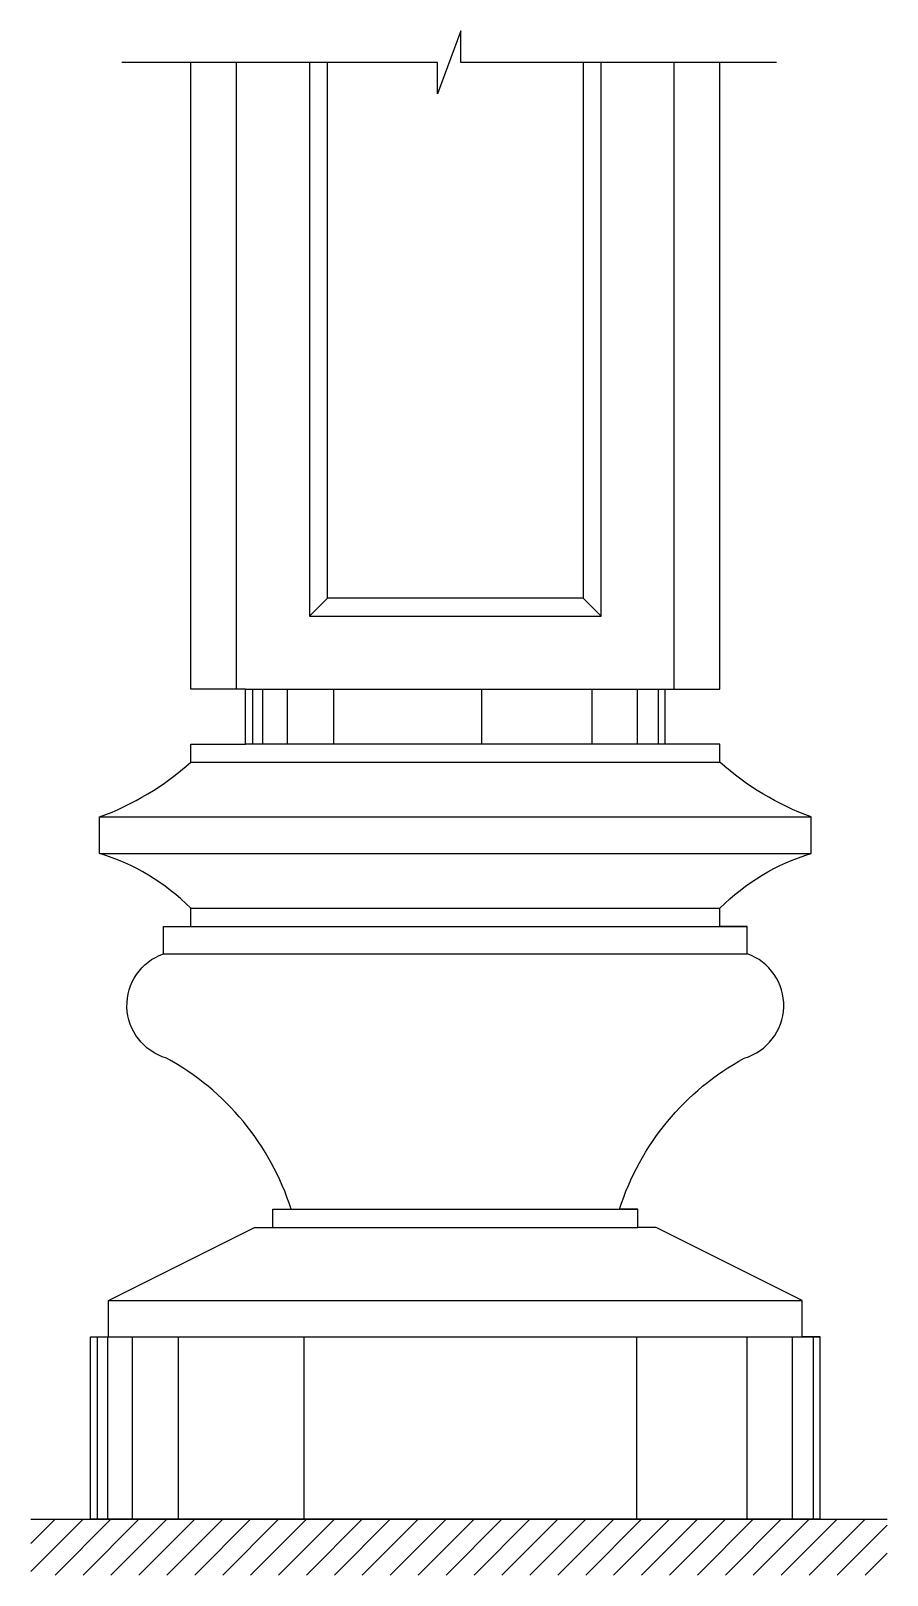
# Model space of a CAD drawing. Extents: x 289 to 831, y 3459 to 4437.
import ezdxf

# ---------------------------------------------------------------- set-up
doc = ezdxf.new("R2010")
doc.units = 0
doc.header["$LTSCALE"] = 100
doc.header["$MEASUREMENT"] = 0
for name, color, linetype in [('2', 2, 'CONTINUOUS'), ('3', 3, 'CONTINUOUS'), ('4', 4, 'CONTINUOUS'), ('7', 7, 'CONTINUOUS')]:
    doc.layers.add(name, color=color, linetype=linetype)

msp = doc.modelspace()

# ---------------------------------------------------------------- hatches: boundary and pattern name
at = {"layer": '3'}
h = msp.add_hatch(dxfattribs=at)
h.set_pattern_fill('ANSI31', color=256, scale=100, style=0)
h.set_pattern_definition([(45, (-4175.777, 1082.695), (-8.838835, 8.838835), [])])
h.paths.add_polyline_path([(831.13, 3494.68), (289.16, 3494.68), (289.16, 3459.32), (831.13, 3459.32)])

# ---------------------------------------------------------------- linework, layer by layer
at = {"layer": '2'}
msp.add_line((289.16, 3494.68), (831.13, 3494.68), dxfattribs=at)
at = {"layer": '3'}
for p, q in [((476.98, 4077.96), (465.43, 4066.41)), ((638.68, 4077.96), (650.23, 4066.41)), ((429.39, 4020.21), (429.39, 3985.56)), ((435.73, 4020.21), (435.73, 3985.56)), ((451.35, 4020.21), (451.35, 3985.56)), ((480.64, 4020.21), (480.64, 3985.56)), ((574.36, 4020.21), (574.36, 3985.56)), ((644.16, 4020.21), (644.16, 3985.56)), ((672.95, 4020.21), (672.95, 3985.56)), ((686.13, 4020.21), (686.13, 3985.56)), ((390.35, 3974.01), (725.3, 3974.01)), ((390.35, 3881.61), (725.3, 3881.61)), ((373.03, 3852.73), (742.63, 3852.73)), ((442.33, 3679.48), (673.33, 3679.48)), ((338.38, 3633.28), (777.28, 3633.28)), ((331.21, 3610.18), (331.21, 3494.68)), ((337.56, 3610.18), (337.56, 3494.68)), ((353.18, 3610.18), (353.18, 3494.68)), ((382.46, 3610.18), (382.46, 3494.68)), ((462, 3610.18), (462, 3494.68)), ((672.53, 3610.18), (672.53, 3494.68)), ((742.33, 3610.18), (742.33, 3494.68)), ((771.13, 3610.18), (771.13, 3494.68)), ((784.31, 3610.18), (784.31, 3494.68))]:
    msp.add_line(p, q, dxfattribs=at)
for points in [[(761.2, 4417.12), (561.35, 4417.12), (561.35, 4437.09), (546.62, 4397.15), (546.62, 4417.12), (346.78, 4417.12)], [(638.68, 4417.12), (638.68, 4077.96), (476.98, 4077.96), (476.98, 4417.12)]]:
    msp.add_lwpolyline(points, dxfattribs=at)
at = {"layer": '4'}
for p, q in [((419.23, 4020.21), (419.23, 4417.12)), ((696.43, 4020.21), (696.43, 4417.12)), ((425, 4020.21), (690.65, 4020.21))]:
    msp.add_line(p, q, dxfattribs=at)
for points in [[(788.83, 3494.68), (326.83, 3494.68), (326.83, 3610.18), (338.38, 3610.18), (338.38, 3633.28), (430.78, 3679.48), (442.33, 3679.48), (442.33, 3691.03), (453.88, 3691.03, 0.193271), (374.9, 3786.69, -0.726843), (373.03, 3852.73), (373.03, 3870.06), (390.35, 3870.06), (390.35, 3881.61, 0.123041), (332.6, 3916.26), (332.6, 3939.36, 0.095197), (390.35, 3974.01), (390.35, 3985.56), (425, 3985.56), (425, 4020.21), (390.35, 4020.21), (390.35, 4417.12)], [(788.83, 3494.68), (788.83, 3610.18), (777.28, 3610.18), (777.28, 3633.28), (684.88, 3679.48), (673.33, 3679.48), (673.33, 3691.03), (661.78, 3691.03, -0.193271), (740.75, 3786.69, 0.726843), (742.63, 3852.73), (742.63, 3870.06), (725.3, 3870.06), (725.3, 3881.61, -0.123041), (783.05, 3916.26), (783.05, 3939.36, -0.095197), (725.3, 3974.01), (725.3, 3985.56), (690.65, 3985.56), (690.65, 4020.21), (725.3, 4020.21), (725.3, 4417.12)]]:
    msp.add_lwpolyline(points, format="xyb", dxfattribs=at)
at = {"layer": '7'}
for p, q in [((690.65, 3985.56), (425, 3985.56)), ((332.6, 3939.36), (783.05, 3939.36)), ((332.6, 3916.26), (783.05, 3916.26)), ((390.35, 3870.06), (742.63, 3870.06)), ((453.88, 3691.03), (673.33, 3691.03)), ((338.38, 3610.18), (788.83, 3610.18))]:
    msp.add_line(p, q, dxfattribs=at)
msp.add_lwpolyline([(465.43, 4417.12), (465.43, 4066.41), (650.23, 4066.41), (650.23, 4417.12)], dxfattribs=at)

doc.saveas('drawing.dxf')
